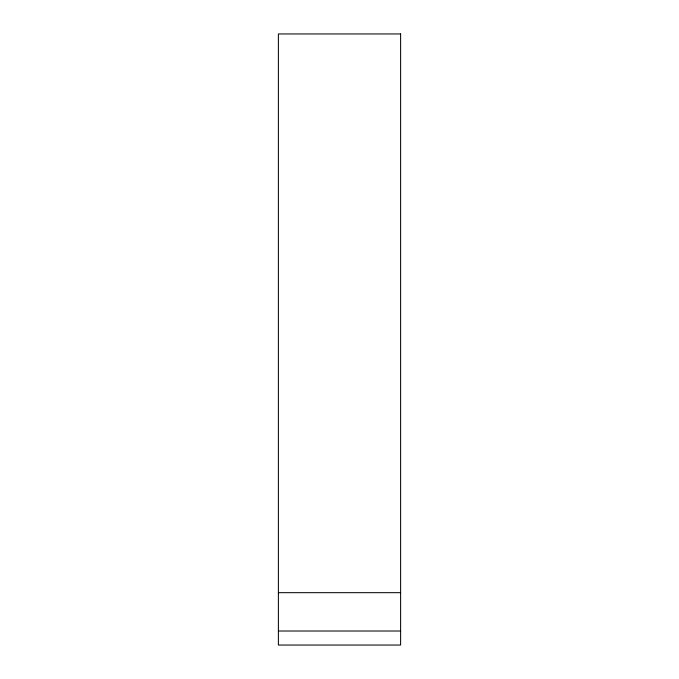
<?xml version="1.0" encoding="UTF-8"?>
<svg xmlns="http://www.w3.org/2000/svg" width="679" height="679" viewBox="0 0 679 679"><rect width="100%" height="100%" fill="white"/><g stroke="black" fill="none" stroke-linecap="round" stroke-linejoin="round"><path stroke-width="1.02" d="M278.39 592.674L400.61 592.674M278.39 631.012L400.61 631.012M400.61 33.95L278.39 33.95L278.39 645.05L400.61 645.05L400.61 33.95"/></g></svg>
